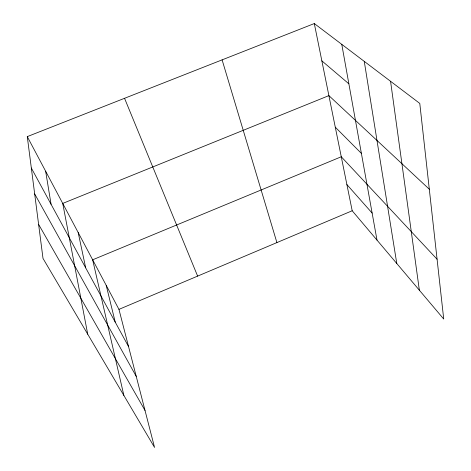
<?xml version="1.0" encoding="UTF-8"?>
<svg xmlns="http://www.w3.org/2000/svg" width="471" height="471" viewBox="0 0 471 471"><rect width="100%" height="100%" fill="white"/><g stroke="black" fill="none" stroke-linecap="round" stroke-linejoin="round"><path stroke-width="0.71" d="M118.957 309.37L352.196 210.761L443.723 319.038L419.779 103.414L314.304 23.55L27.277 136.614L43.008 258.432L154.553 447.45L118.957 309.37L27.277 136.614M321.852 60.859L348.87 83.814M429.311 189.224L328.893 95.625L62.731 203.419L87.718 334.192M335.275 127.176L361.392 153.399M437.082 259.227L341.269 156.766L92.646 259.804L123.879 395.469M346.897 184.573L372.131 213.063M38.61 224.373L145.021 410.465M34.677 193.922L136.225 376.364M31.333 168.035L128.542 346.568M124.55 98.298L197.626 276.112M222.1 59.87L276.907 242.589M106.21 285.361L115.212 322.082M78.186 232.544L85.687 267.858M314.304 23.55L352.196 210.761M341.769 44.345L377 240.104M45.652 171.244L51.062 204.267M364.26 61.377L396.788 263.519M390.565 81.295L419.355 290.213"/></g></svg>
